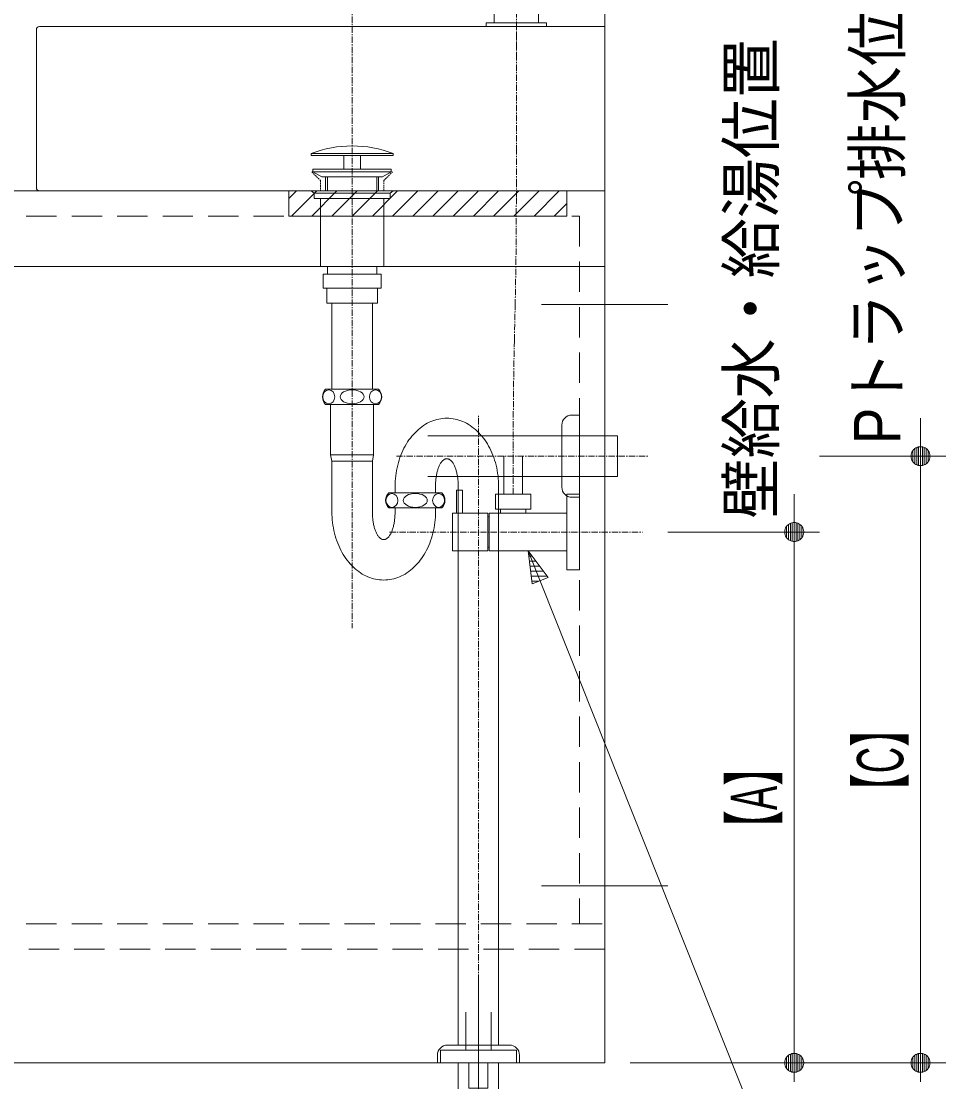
# Model space of a CAD drawing. Units: millimetres, scale not verified. Extents: x -6062 to 6062, y -3045 to 3045.
# Drawn here: x -3880 to -3148, y -2035 to -1196 of the extents above; entities that cross this region are included whole.
import ezdxf
from ezdxf.enums import TextEntityAlignment as Align

# ---------------------------------------------------------------- set-up
doc = ezdxf.new("R2010")
doc.units = ezdxf.units.MM
doc.header["$LTSCALE"] = 20
doc.linetypes.add('CHAIN1', pattern=[8, 5, -1, 1, -1])
doc.linetypes.add('DASHED1', pattern=[1.8, 1.2, -0.6])
for name, color, linetype, lineweight in [('0-1_2寸法-2', 7, 'Continuous', 9), ('0-2_0', 7, 'Continuous', 9), ('0-4_2寸法-3', 7, 'Continuous', 9), ('0-6_5ボウル・キャビネット', 7, 'Continuous', 9), ('0-7_4給排水', 7, 'Continuous', 9)]:
    doc.layers.add(name, color=color, linetype=linetype, lineweight=lineweight)
doc.styles.add('ＭＳ Ｐゴシック', font='')
doc.styles.get('ＭＳ Ｐゴシック').set_extended_font_data('MS PGothic')

# ---------------------------------------------------------------- blocks, each defined once
blk = doc.blocks.new('_Dot')
at = {"layer": '0-2_0'}
for p, q in [((-10, 0), (-20, 0)), ((9.78, 2), (-9.78, 2)), ((7.99, 6), (-7.99, 6)), ((9.16, -3.98), (-9.16, -3.98)), ((6, -7.98), (-6, -7.98))]:
    blk.add_line(p, q, dxfattribs=at)
for points in [[(10, 0), (9.92, 1.25), (9.69, 2.49), (9.3, 3.68), (8.76, 4.82), (8.09, 5.88), (7.29, 6.85), (6.37, 7.71), (5.36, 8.44), (4.26, 9.05), (3.09, 9.51), (1.87, 9.82), (0.63, 9.98), (-0.63, 9.98), (-1.87, 9.82), (-3.09, 9.51), (-4.26, 9.05), (-5.36, 8.44), (-6.37, 7.71), (-7.29, 6.85), (-8.09, 5.88), (-8.76, 4.82), (-9.3, 3.68), (-9.69, 2.49), (-9.92, 1.25), (-10, 0), (0, 0)], [(-10, 0), (-9.92, -1.25), (-9.69, -2.49), (-9.3, -3.68), (-8.76, -4.82), (-8.09, -5.88), (-7.29, -6.85), (-6.37, -7.71), (-5.36, -8.44), (-4.26, -9.05), (-3.09, -9.51), (-1.87, -9.82), (-0.63, -9.98), (0.63, -9.98), (1.87, -9.82), (3.09, -9.51), (4.26, -9.05), (5.36, -8.44), (6.37, -7.71), (7.29, -6.85), (8.09, -5.88), (8.76, -4.82), (9.3, -3.68), (9.69, -2.49), (9.92, -1.25), (10, 0), (0, 0)]]:
    blk.add_lwpolyline(points, close=True, dxfattribs=at)
blk = doc.blocks.new('グループ-10')
at = {"layer": '0-7_4給排水', "linetype": 'CHAIN1'}
for p, q in [((-36600, -23520), (-36600, -33520)), ((-34600, -41500), (-34600, -30140)), ((-35900, -30800), (-31900, -30800))]:
    blk.add_line(p, q, dxfattribs=at)
at = {"layer": '0-7_4給排水'}
for p, q in [((-37020, -26380), (-37020, -26600)), ((-36990, -26380), (-36990, -26600)), ((-36210, -26380), (-36210, -26600)), ((-36180, -26380), (-36180, -26600)), ((-36180.2, -29740), (-37019.8, -29740)), ((-37019.2, -29980), (-36180.8, -29980)), ((-33280, -31290), (-33280, -30310)), ((-36260, -30780), (-36940, -30780)), ((-36920, -30880), (-36280, -30880)), ((-35180.2, -31380), (-36019.8, -31380)), ((-35920, -31380), (-35920, -31280)), ((-35280, -31380), (-35280, -31280)), ((-36019.2, -31620), (-35180.8, -31620)), ((-35920, -31680), (-35920, -31620)), ((-35280, -31680), (-35280, -31620)), ((-35250, -40306.7), (-35250, -40280))]:
    blk.add_line(p, q, dxfattribs=at)
for points in [[(-37250, -26010), (-35950, -26010), (-35950, -26040), (-37250, -26040)], [(-36730, -26040), (-36470, -26040), (-36470, -26260), (-36730, -26260)], [(-37220, -26260), (-35980, -26260), (-35980, -26300), (-37220, -26300)], [(-37080, -26380), (-37220, -26300), (-35980, -26300), (-36120, -26380)], [(-37200, -26640), (-37250, -26600), (-35950, -26600), (-36000, -26640)], [(-37200, -26640), (-36000, -26640), (-36000, -26720), (-37200, -26720)], [(-37100, -26720), (-36100, -26720), (-36100, -27800), (-37100, -27800)], [(-36990, -27800), (-36210, -27800), (-36210, -27920), (-36990, -27920)], [(-37060, -27920), (-36140, -27920), (-36140, -28140), (-37060, -28140)], [(-37000, -28140), (-36200, -28140), (-36200, -28380), (-37000, -28380)], [(-36920, -28380), (-36280, -28380), (-36280, -29740), (-36920, -29740)], [(-34920, -40400), (-34920, -41000), (-34280, -41000), (-34280, -40400)]]:
    blk.add_lwpolyline(points, close=True, dxfattribs=at)
for points in [[(-36920, -31680), (-36920, -30880), (-36940, -30780), (-36940, -29980), (-36260, -29980), (-36260, -30780), (-36280, -30880), (-36280, -31680)], [(-35067.2, -30200.8), (-35100, -30200), (-35132.8, -30200.8), (-35165.3, -30203.2), (-35197.3, -30207.1), (-35229, -30212.6), (-35260.2, -30219.7), (-35291.1, -30228.4), (-35321.5, -30238.7), (-35351.6, -30250.5), (-35381.3, -30263.9), (-35410.5, -30278.9), (-35439.4, -30295.5), (-35467.8, -30313.7), (-35495.9, -30333.4), (-35523.5, -30354.7), (-35550.8, -30377.6), (-35577.6, -30402.1), (-35604, -30428.1), (-35629.5, -30455.2), (-35653.9, -30483.4), (-35677.4, -30512.5), (-35699.8, -30542.8), (-35721.2, -30574), (-35741.6, -30606.3), (-35761, -30639.7), (-35779.3, -30674.1), (-35796.7, -30709.5), (-35813, -30746), (-35828.4, -30783.5), (-35842.7, -30822), (-35856, -30861.6), (-35868.1, -30901.9), (-35879, -30942.6), (-35888.6, -30983.6), (-35896.9, -31024.9), (-35904, -31066.6), (-35909.8, -31108.6), (-35914.2, -31150.9), (-35917.4, -31193.6)], [(-34280, -31280), (-34280.6, -31236.6), (-34282.6, -31193.6), (-34285.8, -31150.9), (-34290.2, -31108.6), (-34296, -31066.6), (-34303.1, -31024.9), (-34311.4, -30983.6), (-34321, -30942.6), (-34331.9, -30901.9), (-34344, -30861.6), (-34357.3, -30822), (-34371.6, -30783.5), (-34387, -30746), (-34403.3, -30709.5), (-34420.7, -30674.1), (-34439, -30639.7), (-34458.4, -30606.3), (-34478.8, -30574), (-34500.2, -30542.8), (-34522.6, -30512.5), (-34546.1, -30483.4), (-34570.5, -30455.2), (-34596, -30428.1), (-34622.4, -30402.1), (-34649.2, -30377.6), (-34676.5, -30354.7), (-34704.1, -30333.4), (-34732.2, -30313.7), (-34760.6, -30295.5), (-34789.5, -30278.9), (-34818.7, -30263.9), (-34848.4, -30250.5), (-34878.5, -30238.7), (-34908.9, -30228.4), (-34939.8, -30219.7), (-34971, -30212.6), (-35002.7, -30207.1), (-35034.7, -30203.2), (-35067.2, -30200.8)], [(-33120, -30150), (-33000, -30150), (-33000, -31450), (-33120, -31450)], [(-35400, -30480), (-32400, -30480), (-32400, -31120), (-35400, -31120)], [(-35092.8, -30840.3), (-35100, -30840), (-35107.2, -30840.3), (-35114.3, -30841.3), (-35121.4, -30842.9), (-35128.3, -30845.1), (-35135.2, -30848), (-35141.9, -30851.6), (-35148.6, -30855.8), (-35155.2, -30860.6), (-35161.7, -30866.1), (-35168.2, -30872.2), (-35174.5, -30878.9), (-35180.7, -30886.3), (-35186.9, -30894.4), (-35193, -30903), (-35199, -30912.4), (-35204.8, -30922.3), (-35210.6, -30932.9), (-35216.2, -30944), (-35221.6, -30955.4), (-35226.7, -30967.3), (-35231.7, -30979.6), (-35236.4, -30992.4), (-35240.8, -31005.5), (-35245.1, -31019.1), (-35249.1, -31033.1), (-35252.9, -31047.6), (-35256.5, -31062.4), (-35259.9, -31077.7), (-35263, -31093.4), (-35265.9, -31109.5), (-35268.6, -31126), (-35271, -31142.5), (-35273.1, -31159.2), (-35274.9, -31176.1), (-35276.5, -31193.1), (-35277.8, -31210.2), (-35278.7, -31227.4), (-35279.4, -31244.8)], [(-34920, -31280), (-34920.1, -31262.3), (-34920.6, -31244.8), (-34921.3, -31227.4), (-34922.2, -31210.2), (-34923.5, -31193.1), (-34925.1, -31176.1), (-34926.9, -31159.2), (-34929, -31142.5), (-34931.4, -31126), (-34934.1, -31109.5), (-34937, -31093.4), (-34940.1, -31077.7), (-34943.5, -31062.4), (-34947.1, -31047.6), (-34950.9, -31033.1), (-34954.9, -31019.1), (-34959.2, -31005.5), (-34963.6, -30992.4), (-34968.3, -30979.6), (-34973.3, -30967.3), (-34978.4, -30955.4), (-34983.8, -30944), (-34989.4, -30932.9), (-34995.2, -30922.3), (-35001, -30912.4), (-35007, -30903), (-35013.1, -30894.4), (-35019.3, -30886.3), (-35025.5, -30878.9), (-35031.8, -30872.2), (-35038.3, -30866.1), (-35044.8, -30860.6), (-35051.4, -30855.8), (-35058.1, -30851.6), (-35064.8, -30848), (-35071.7, -30845.1), (-35078.6, -30842.9), (-35085.7, -30841.3), (-35092.8, -30840.3)], [(-35917.4, -31193.6), (-35919.4, -31236.6), (-35920, -31280), (-35920, -31280)], [(-35279.4, -31244.8), (-35279.9, -31262.3), (-35280, -31280), (-35280, -31280)], [(-34920, -31280), (-34920, -40120), (-34280, -40120), (-34280, -31280)], [(-36920, -31680), (-36919.4, -31723.4), (-36917.4, -31766.4), (-36914.2, -31809.1), (-36909.8, -31851.4), (-36904, -31893.4), (-36896.9, -31935.1), (-36888.6, -31976.4), (-36879, -32017.4), (-36868.1, -32058.1), (-36856, -32098.4), (-36842.7, -32138), (-36828.4, -32176.5), (-36813, -32214), (-36796.7, -32250.5), (-36779.3, -32285.9), (-36761, -32320.3), (-36741.6, -32353.7), (-36721.2, -32386), (-36699.8, -32417.2), (-36677.4, -32447.5), (-36653.9, -32476.6), (-36629.5, -32504.8), (-36604, -32531.9), (-36577.6, -32557.9), (-36550.8, -32582.4), (-36523.5, -32605.3), (-36495.9, -32626.6), (-36467.8, -32646.3), (-36439.4, -32664.5), (-36410.5, -32681.1), (-36381.3, -32696.1), (-36351.6, -32709.5), (-36321.5, -32721.3), (-36291.1, -32731.6), (-36260.2, -32740.3), (-36229, -32747.4), (-36197.3, -32752.9), (-36165.3, -32756.8), (-36132.8, -32759.2)], [(-36280, -31680), (-36279.9, -31697.7), (-36279.4, -31715.2), (-36278.7, -31732.6), (-36277.8, -31749.8), (-36276.5, -31766.9), (-36274.9, -31783.9), (-36273.1, -31800.8), (-36271, -31817.5), (-36268.6, -31834), (-36265.9, -31850.5), (-36263, -31866.6), (-36259.9, -31882.3), (-36256.5, -31897.6), (-36252.9, -31912.4), (-36249.1, -31926.9), (-36245.1, -31940.9), (-36240.8, -31954.5), (-36236.4, -31967.6), (-36231.7, -31980.4), (-36226.7, -31992.7), (-36221.6, -32004.6), (-36216.2, -32016), (-36210.6, -32027.1), (-36204.8, -32037.7), (-36199, -32047.6), (-36193, -32057), (-36186.9, -32065.6), (-36180.7, -32073.7), (-36174.5, -32081.1), (-36168.2, -32087.8), (-36161.7, -32093.9), (-36155.2, -32099.4), (-36148.6, -32104.2), (-36141.9, -32108.4), (-36135.2, -32112), (-36128.3, -32114.9), (-36121.4, -32117.1), (-36114.3, -32118.7), (-36107.2, -32119.7)], [(-36107.2, -32119.7), (-36100, -32120), (-36092.8, -32119.7), (-36085.7, -32118.7), (-36078.6, -32117.1), (-36071.7, -32114.9), (-36064.8, -32112), (-36058.1, -32108.4), (-36051.4, -32104.2), (-36044.8, -32099.4), (-36038.3, -32093.9), (-36031.8, -32087.8), (-36025.5, -32081.1), (-36019.3, -32073.7), (-36013.1, -32065.6), (-36007, -32057), (-36001, -32047.6), (-35995.2, -32037.7), (-35989.4, -32027.1), (-35983.8, -32016), (-35978.4, -32004.6), (-35973.3, -31992.7), (-35968.3, -31980.4), (-35963.6, -31967.6), (-35959.2, -31954.5), (-35954.9, -31940.9), (-35950.9, -31926.9), (-35947.1, -31912.4), (-35943.5, -31897.6), (-35940.1, -31882.3), (-35937, -31866.6), (-35934.1, -31850.5), (-35931.4, -31834), (-35929, -31817.5), (-35926.9, -31800.8), (-35925.1, -31783.9), (-35923.5, -31766.9), (-35922.2, -31749.8), (-35921.3, -31732.6), (-35920.6, -31715.2)], [(-35920.6, -31715.2), (-35920.1, -31697.7), (-35920, -31680)], [(-35282.6, -31766.4), (-35280.6, -31723.4), (-35280, -31680), (-35280, -31680)], [(-36132.8, -32759.2), (-36100, -32760), (-36067.2, -32759.2), (-36034.7, -32756.8), (-36002.7, -32752.9), (-35971, -32747.4), (-35939.8, -32740.3), (-35908.9, -32731.6), (-35878.5, -32721.3), (-35848.4, -32709.5), (-35818.7, -32696.1), (-35789.5, -32681.1), (-35760.6, -32664.5), (-35732.2, -32646.3), (-35704.1, -32626.6), (-35676.5, -32605.3), (-35649.2, -32582.4), (-35622.4, -32557.9), (-35596, -32531.9), (-35570.5, -32504.8), (-35546.1, -32476.6), (-35522.6, -32447.5), (-35500.2, -32417.2), (-35478.8, -32386), (-35458.4, -32353.7), (-35439, -32320.3), (-35420.7, -32285.9), (-35403.3, -32250.5), (-35387, -32214), (-35371.6, -32176.5), (-35357.3, -32138), (-35344, -32098.4), (-35331.9, -32058.1), (-35321, -32017.4), (-35311.4, -31976.4), (-35303.1, -31935.1), (-35296, -31893.4), (-35290.2, -31851.4), (-35285.8, -31809.1), (-35282.6, -31766.4)], [(-33950, -40280), (-33950, -40306.7), (-33950, -40400), (-35250, -40400), (-35250, -40306.7)], [(-35090, -40120), (-35087.5, -40120), (-34112.5, -40120), (-34110, -40120)]]:
    blk.add_lwpolyline(points, dxfattribs=at)
for centre, radius, start, end in [((-36600, -27710.4), 1820.4, 69.08018, 110.91982), ((-36901.5, -29859.7), 168.3, 134.66665, 180.15554), ((-36901.5, -29859.7), 168.3, 180.1498, 225.63883), ((-36298.5, -29859.7), 168.3, 314.36117, 359.8502), ((-36298.5, -29859.7), 168.3, 359.84446, 45.33335), ((-33120, -30310), 160, 90, 180), ((-35901.5, -31499.7), 168.3, 134.66665, 180.15554), ((-35298.5, -31499.7), 168.3, 359.84446, 45.33335), ((-33120, -31290), 160, 180, 270), ((-35901.5, -31499.7), 168.3, 180.1498, 225.63883), ((-35298.5, -31499.7), 168.3, 314.36117, 359.8502), ((-35090, -40280), 160, 90, 180), ((-34110, -40280), 160, 0, 90)]:
    blk.add_arc(centre, radius, start, end, dxfattribs=at)
for centre, major_axis, ratio in [((-36970, -29860), (0, 110), 0.863636), ((-36600, -29860), (190, 0), 0.578947), ((-36230, -29860), (0, 110), 0.863636), ((-35970, -31500), (0, 110), 0.863636), ((-35600, -31500), (190, 0), 0.578947), ((-35230, -31500), (0, 110), 0.863636)]:
    blk.add_ellipse(centre, major_axis=major_axis, ratio=ratio, dxfattribs=at)
blk = doc.blocks.new('グループ-16')
at = {"layer": '0-6_5ボウル・キャビネット'}
blk.add_line((-41600, -26550), (-41600, -24050), dxfattribs=at)
blk.add_lwpolyline([(-41550, -24000), (-32600, -24000), (-32600, -26600), (-41550, -26600)], dxfattribs=at)
at = {"layer": '0-6_5ボウル・キャビネット', "linetype": 'DASHED1'}
blk.add_lwpolyline([(-37240, -26300), (-37100, -26440), (-37100, -26600), (-36100, -26600), (-36100, -26440), (-35960, -26300)], dxfattribs=at)
at = {"layer": '0-6_5ボウル・キャビネット'}
for centre, start, end in [((-41550, -24050), 90, 180), ((-41550, -26550), 180, 270)]:
    blk.add_arc(centre, 50, start, end, dxfattribs=at)
blk = doc.blocks.new('止水栓_側面')
at = {"layer": '0-7_4給排水', "linetype": 'CHAIN1'}
blk.add_line((-3010, 0), (1000, 0), dxfattribs=at)
at = {"layer": '0-7_4給排水'}
blk.add_lwpolyline([(-900, 1200), (-900, 600), (-1200, 600), (-1200, 1200)], dxfattribs=at)
for points in [[(-1950, 660), (-1850, 660), (-1850, 300), (-1950, 300)], [(-1330, 600), (-770, 600), (-770, 360), (-1330, 360)], [(-200, 600), (0, 600), (0, -600), (-200, -600)], [(-1250, 360), (-850, 360), (-850, 298), (-1250, 298)], [(-1450, -300), (-2010, -300), (-2010, 300), (-1450, 300)], [(-1450, 240), (-1430, 240), (-1430, -240), (-1450, -240)], [(-1430, 298), (-200, 298), (-200, -298), (-1430, -298)]]:
    blk.add_lwpolyline(points, close=True, dxfattribs=at)
blk = doc.blocks.new('グループ-23')
at = {"layer": '0-7_4給排水', "linetype": 'CHAIN1'}
for p, q in [((-34000, -24500), (-34000, -20720)), ((-34031.1, -28967.1), (-34018.9, -28413.2))]:
    blk.add_line(p, q, dxfattribs=at)
at = {"layer": '0-7_4給排水'}
for p, q in [((-33700, -21586.8), (-33700, -21840)), ((-34300, -21760), (-34300, -21840)), ((-35822.2, -23104), (-36128.6, -22846.9))]:
    blk.add_line(p, q, dxfattribs=at)
for points in [[(-35560, -21420), (-34350, -21420), (-34350, -21760), (-34000, -21760), (-33650.1, -21558), (-33650, -21220), (-34350, -21220), (-34350, -21260), (-35560, -21260)], [(-35472.6, -22330.9), (-35531.1, -22339.7), (-35588.5, -22354.1), (-35644.2, -22374.2), (-35706.6, -22404.5), (-35765.1, -22441.9), (-35820.6, -22487.3), (-35871.4, -22540.3), (-35873.1, -22542.3), (-36370.3, -23134.9), (-36063.9, -23392), (-35566.7, -22799.5), (-35550.3, -22782.1), (-35531.9, -22766.9), (-35511.9, -22753.9), (-35490.4, -22743.4), (-35471.8, -22736.7), (-35452.7, -22731.9), (-35433.2, -22729), (-35413.5, -22728), (-34350, -22728), (-34350, -23940), (-33650, -23940), (-33650, -21840), (-34350, -21840), (-34350, -22328), (-35413.5, -22328)], [(-33520, -24000), (-34480, -24000), (-34480, -23940), (-33520, -23940)]]:
    blk.add_lwpolyline(points, close=True, dxfattribs=at)
for points in [[(-34350, -21260), (-34349.9, -21260.4), (-34349.6, -21261.6), (-34349.2, -21263.6), (-34348.6, -21266.4), (-34347.9, -21269.8), (-34347.1, -21274), (-34346.2, -21278.7), (-34345.3, -21284.1), (-34344.4, -21289.9), (-34343.5, -21296.2), (-34342.7, -21302.9), (-34342.1, -21309.9), (-34341.5, -21317.2), (-34341.1, -21324.7), (-34340.8, -21332.3), (-34340.7, -21340), (-34340.8, -21344), (-34340.8, -21348.1), (-34341.1, -21356.1), (-34341.6, -21363.9), (-34342.2, -21371.4), (-34342.9, -21378.5), (-34343.7, -21385.3), (-34344.6, -21391.5), (-34345.5, -21397.3), (-34346.4, -21402.4), (-34347.3, -21407), (-34348, -21410.9), (-34348.7, -21414.2), (-34349.3, -21416.7), (-34349.7, -21418.5), (-34349.9, -21419.6), (-34350, -21420)], [(-34350, -22328), (-34349.4, -22329), (-34347.7, -22332.1), (-34344.9, -22337.2), (-34341.1, -22344.1), (-34336.5, -22352.7), (-34331.3, -22362.9), (-34325.7, -22374.6), (-34319.7, -22387.6), (-34313.7, -22401.8), (-34307.9, -22417.2), (-34302.3, -22433.7), (-34297.3, -22451.2), (-34293.1, -22469.6), (-34289.9, -22488.8), (-34287.9, -22508.5), (-34287.2, -22528.5), (-34288, -22548.6), (-34290.1, -22568.5), (-34293.4, -22587.7), (-34297.7, -22606.3), (-34302.8, -22623.9), (-34308.5, -22640.5), (-34314.4, -22655.9), (-34320.5, -22670.1), (-34326.4, -22683), (-34332, -22694.4), (-34337.1, -22704.4), (-34341.5, -22712.7), (-34345.1, -22719.3), (-34347.8, -22724.1), (-34349.4, -22727.1), (-34350, -22728)]]:
    blk.add_lwpolyline(points, dxfattribs=at)
at = {"layer": '0-7_4給排水', "linetype": 'CHAIN1'}
for points in [[(-34000, -26702.4), (-34000, -26508.4), (-34000, -25980.3), (-34000, -24000)], [(-34050, -31400), (-34050, -30871.9), (-34050, -30677.9)]]:
    blk.add_lwpolyline(points, dxfattribs=at)
for centre, start, end in [((-111501.1, -26702.4), 358.73513, 0), ((43451.1, -30677.9), 178.73513, 180)]:
    blk.add_arc(centre, 77501.1, start, end, dxfattribs=at)
at = {"layer": '0-7_4給排水'}
blk.add_blockref('止水栓_側面', (-33000, -32000), dxfattribs=at)
blk = doc.blocks.new('グループ-26')
at = {"layer": '0-7_4給排水', "linetype": 'CHAIN1'}
blk.add_line((-34600, -39100), (-34600, -41300), dxfattribs=at)
at = {"layer": '0-7_4給排水'}
blk.add_lwpolyline([(-34800, -39600), (-34800, -40200), (-34400, -40200), (-34400, -39600)], dxfattribs=at)
for points in [[(-35200, -40200), (-34000, -40200), (-34000, -40400), (-35200, -40400)], [(-34750, -40400), (-34450, -40400), (-34450, -40800), (-34750, -40800)]]:
    blk.add_lwpolyline(points, close=True, dxfattribs=at)

msp = doc.modelspace()

# ---------------------------------------------------------------- linework, layer by layer
at = {"layer": '0-1_2寸法-2'}
for p, q in [((-3167.5, -1524.99), (-3167.5, -1509.99)), ((-3247.5, -1540), (-3147.5, -1540)), ((-3247.5, -1540), (-3147.5, -1540)), ((-3167.5, -1540), (-3167.5, -2020)), ((-3167.5, -1555.01), (-3167.5, -2004.99)), ((-3267.5, -1584.99), (-3267.5, -1569.99)), ((-3367.5, -1600), (-3247.5, -1600)), ((-3367.5, -1600), (-3247.5, -1600)), ((-3267.5, -1600), (-3267.5, -2020)), ((-3267.5, -1615.01), (-3267.5, -2004.99)), ((-3397.5, -2020), (-3247.5, -2020)), ((-3397.5, -2020), (-3247.5, -2020)), ((-3247.5, -2020), (-3147.5, -2020)), ((-3247.5, -2020), (-3147.5, -2020))]:
    msp.add_line(p, q, dxfattribs=at)
at = {"layer": '0-4_2寸法-3'}
for p, q in [((-3478.18, -1614.99), (-3478.24, -1614.99)), ((-3478.18, -1614.99), (-3478.24, -1614.99)), ((-3475.17, -1618.99), (-3477.75, -1618.99)), ((-3472.15, -1622.99), (-3477.26, -1622.99)), ((-3469.14, -1626.99), (-3476.77, -1626.99)), ((-3466.12, -1630.99), (-3476.27, -1630.99)), ((-3463.11, -1634.99), (-3475.78, -1634.99)), ((-3470.1, -1638.99), (-3475.29, -1638.99))]:
    msp.add_line(p, q, dxfattribs=at)
msp.add_lwpolyline([(-3605.69, -2420), (-3157.5, -2420), (-3478.25, -1614.9)], dxfattribs=at)
msp.add_lwpolyline([(-3475.05, -1640.99), (-3478.25, -1614.9), (-3462.43, -1635.9)], close=True, dxfattribs=at)
msp.add_lwpolyline([(-3475.05, -1640.99), (-3478.25, -1614.9), (-3462.43, -1635.9)], close=True, dxfattribs=at)
at = {"layer": '0-6_5ボウル・キャビネット'}
for p, q in [((-3667.5, -1336), (-3661.5, -1330)), ((-3665.5, -1350), (-3645.5, -1330)), ((-3649.5, -1350), (-3629.5, -1330)), ((-3633.5, -1350), (-3613.5, -1330)), ((-3617.5, -1350), (-3597.5, -1330)), ((-3601.5, -1350), (-3581.5, -1330)), ((-3585.5, -1350), (-3565.5, -1330)), ((-3569.5, -1350), (-3549.5, -1330)), ((-3553.5, -1350), (-3533.5, -1330)), ((-3537.5, -1350), (-3517.5, -1330)), ((-3521.5, -1350), (-3501.5, -1330)), ((-3505.5, -1350), (-3485.5, -1330)), ((-3489.5, -1350), (-3469.5, -1330)), ((-3473.5, -1350), (-3453.5, -1330)), ((-3457.5, -1350), (-3447.5, -1340))]:
    msp.add_line(p, q, dxfattribs=at)
at = {"layer": '0-6_5ボウル・キャビネット', "linetype": 'CHAIN1'}
for p, q in [((-3467.5, -1420), (-3367.5, -1420)), ((-3467.5, -1880), (-3367.5, -1880))]:
    msp.add_line(p, q, dxfattribs=at)
at = {"layer": '0-6_5ボウル・キャビネット'}
msp.add_lwpolyline([(-4067.5, -2020), (-3417.5, -2020), (-3417.5, -770)], dxfattribs=at)
for points in [[(-3967.5, -1330), (-3417.5, -1330), (-3417.5, -1390), (-3967.5, -1390)], [(-3667.5, -1350), (-3667.5, -1330), (-3447.5, -1330), (-3447.5, -1350)], [(-3947.5, -1390), (-3417.5, -1390), (-3417.5, -2020), (-3947.5, -2020)]]:
    msp.add_lwpolyline(points, close=True, dxfattribs=at)
at = {"layer": '0-6_5ボウル・キャビネット', "linetype": 'DASHED1'}
for points in [[(-3667.5, -1350), (-3667.5, -1330), (-3447.5, -1330), (-3447.5, -1350)], [(-3947.5, -1393.08), (-3947.5, -1350), (-3437.5, -1350), (-3437.5, -1910)]]:
    msp.add_lwpolyline(points, dxfattribs=at)
msp.add_lwpolyline([(-3947.5, -1910), (-3417.5, -1910), (-3417.5, -1930), (-3947.5, -1930)], close=True, dxfattribs=at)

# ---------------------------------------------------------------- block references
at = {"layer": '0-1_2寸法-2', "xscale": 0.7503418, "yscale": 0.7503418}
for p, rotation in [((-3167.5, -1540), 270), ((-3167.5, -1540), 90), ((-3267.5, -1600), 270), ((-3267.5, -1600), 90), ((-3267.5, -2020), 270), ((-3167.5, -2020), 270), ((-3267.5, -2020), 90), ((-3167.5, -2020), 90)]:
    msp.add_blockref('_Dot', p, dxfattribs=dict(at, rotation=rotation))
at = {"layer": '0-6_5ボウル・キャビネット', "xscale": 0.05, "yscale": 0.05}
msp.add_blockref('グループ-16', (-1787.5, 0), dxfattribs=at)
at = {"layer": '0-7_4給排水', "xscale": 0.05, "yscale": 0.05}
for name in ['グループ-23', 'グループ-10', 'グループ-26']:
    msp.add_blockref(name, (-1787.5, 0), dxfattribs=at)

# ---------------------------------------------------------------- texts
at = {"layer": '0-1_2寸法-2', "style": 'ＭＳ Ｐゴシック'}
for s, height, width, p in [('Pトラップ排水位置', 36.69, 0.9, (-3172.48, -1530.42)), ('壁給水・給湯位置', 36.66, 0.95, (-3272.38, -1589.36)), ('【C】', 36.69, 0.6, (-3170.13, -1820.83)), ('【A】', 36.69, 0.6, (-3270.13, -1850.05))]:
    msp.add_text(s, height=height, rotation=90, dxfattribs=dict(at, width=width)).set_placement(p, align=Align.BOTTOM_LEFT)

doc.saveas('drawing.dxf')
